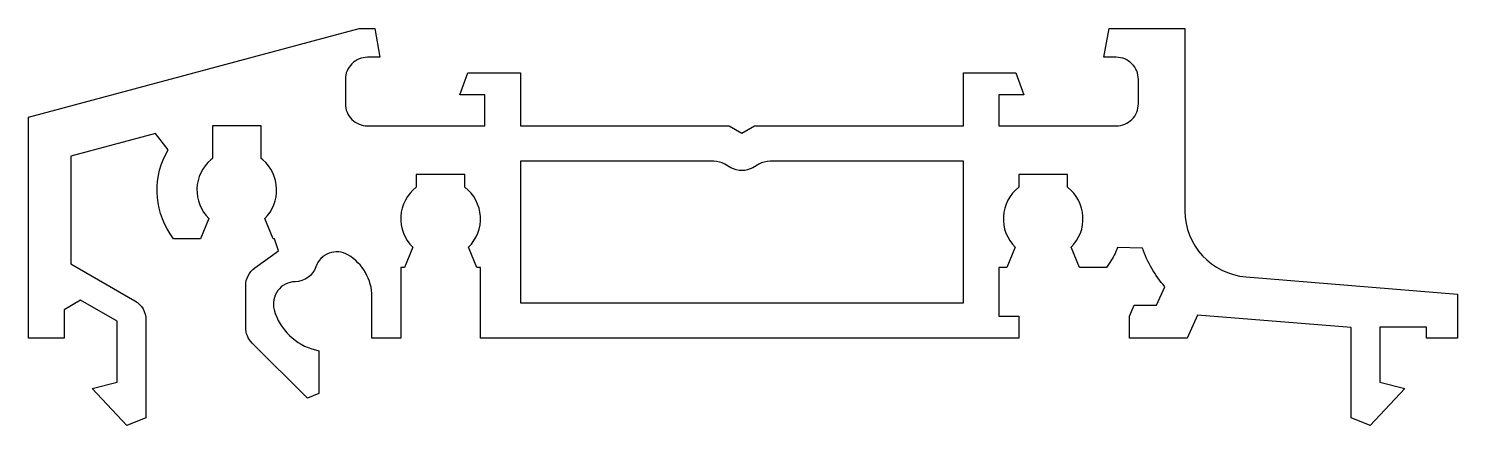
# Model space of a CAD drawing. Header units: millimetres. Extents: x 0 to 64.5, y -3.9 to 14.
import ezdxf

# ---------------------------------------------------------------- set-up
doc = ezdxf.new("R2010")
doc.units = ezdxf.units.MM

msp = doc.modelspace()

# ---------------------------------------------------------------- linework, layer by layer
for points in [[(44.7, 0), (20.4, 0), (20.4, 3.2), (20.234, 3.2), (19.86, 4.115, 0.455203), (19.7, 6.825), (19.7, 7.4), (17.5, 7.4), (17.5, 6.825, 0.455203), (17.34, 4.115), (16.966, 3.2), (16.8, 3.2), (16.8, 0), (15.5, 0), (15.5, 1.878, 0.266411), (14.417, 3.767, 0.473919), (12.966, 3.228, -0.316255), (12.035, 2.552, 0.490662), (11.087, 1.286, 0.271129), (12.948, -0.525), (13.1, -0.563), (13.1, -2.5), (12.588, -2.712), (10.093, -0.217, -0.198912), (9.8, 0.49), (9.8, 2.374, -0.240079), (10.212, 3.183), (11.278, 3.957), (11.102, 4.5), (11.034, 4.5), (10.66, 5.415, 0.440161), (10.57, 8.068), (10.5, 8.128), (10.5, 9.6), (8.3, 9.6), (8.3, 8.128), (8.23, 8.068, 0.440161), (8.14, 5.415), (7.766, 4.5), (6.538, 4.5), (6.39, 4.726, -0.285231), (6.296, 8.523), (5.735, 9.259), (1.9, 8.231), (1.9, 3.363), (4.8, 1.689, -0.267949), (5.3, 0.823), (5.3, -3.6), (4.435, -3.942), (2.87, -2.272), (4, -1.98), (4, 0.765), (2.35, 1.718), (1.6, 1.285), (1.6, 0), (0, 0), (0, 10), (14.928, 14), (15.628, 14), (15.858, 12.7), (15.3, 12.7, 0.414214), (14.3, 11.7), (14.3, 10.6, 0.414214), (15.3, 9.6), (20.6, 9.6), (20.6, 11), (19.472, 11), (19.836, 12), (22.2, 12), (22.2, 9.6), (31.627, 9.6), (32.2, 9.269), (32.773, 9.6), (42.2, 9.6), (42.2, 12), (44.564, 12), (44.928, 11), (43.8, 11), (43.8, 9.6), (49.1, 9.6, 0.414214), (50.1, 10.6), (50.1, 11.7, 0.414214), (49.1, 12.7), (48.542, 12.7), (48.772, 14), (52.2, 14), (52.2, 5.766, 0.390648), (54.957, 2.776), (64.5, 2), (64.5, 0), (63.302, 0), (63.1, -0.002), (63.1, 0.5), (61, 0.5), (61, -1.98), (62.13, -2.272), (60.565, -3.942), (59.7, -3.6), (59.7, 0.484), (52.773, 1.047), (52.3, 0), (49.7, 0), (49.7, 1), (49.907, 1.5), (50.921, 1.5), (51.297, 2.33, -0.097945), (50.283, 4.075), (49.156, 4.097, -0.05257), (48.81, 3.426), (48.662, 3.2), (47.434, 3.2), (47.06, 4.115, 0.455203), (46.9, 6.825), (46.9, 7.4), (44.7, 7.4), (44.7, 6.825, 0.455203), (44.54, 4.115), (44.166, 3.2), (43.8, 3.2), (43.8, 1), (44.7, 1), (44.7, 0, -0.414214)], [(22.2, 1.6), (42.2, 1.6), (42.2, 8), (33.47, 8, 0.131652), (32.97, 7.866), (32.7, 7.71, -0.267949), (31.7, 7.71), (31.43, 7.866, 0.131652), (30.93, 8), (22.2, 8), (22.2, 1.6, 0.414214)]]:
    msp.add_lwpolyline(points, format="xyb", close=True)

doc.saveas('drawing.dxf')
